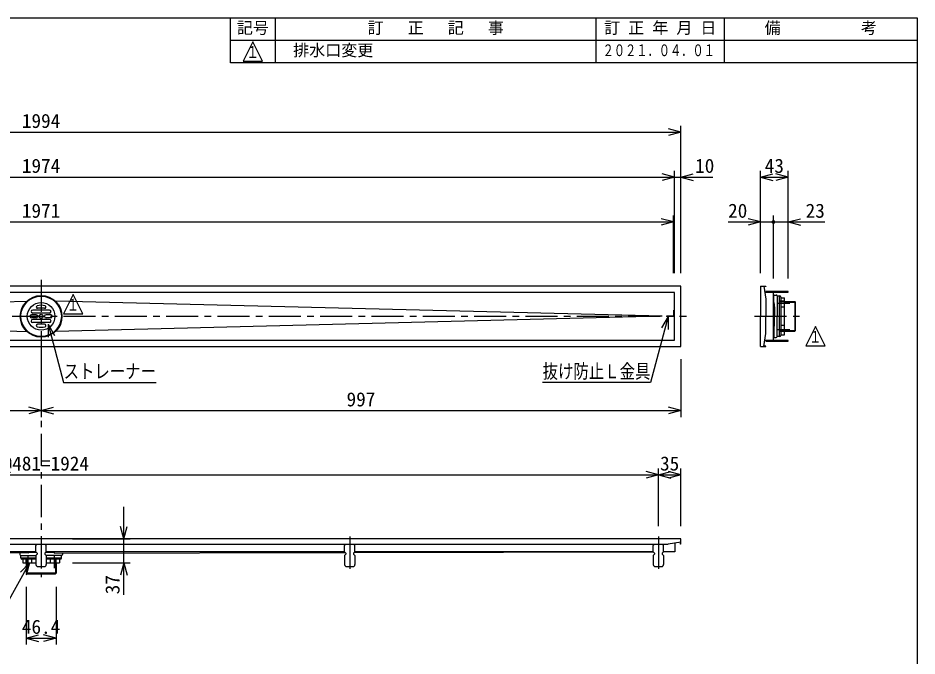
# Model space of a CAD drawing. Units: millimetres, scale not verified. Extents: x -1365 to 1365, y -930 to 870.
# Drawn here: x -36 to 1365, y -124 to 870 of the extents above; entities that cross this region are included whole.
import ezdxf
from ezdxf.enums import TextEntityAlignment as Align

# ---------------------------------------------------------------- set-up
doc = ezdxf.new("R2010")
doc.units = ezdxf.units.MM
doc.header["$LTSCALE"] = 10
doc.linetypes.add('CHAIN1', pattern=[8, 5, -1, 1, -1])
doc.linetypes.add('DASHED2', pattern=[3, 2, -1])
for name, color, linetype in [('0-0_計極細', 2, 'Continuous'), ('0-1_計細線', 3, 'Continuous'), ('0-5_寸法線', 7, 'Continuous'), ('0-7_枠細線', 5, 'Continuous'), ('0-8_枠中線', 5, 'Continuous')]:
    doc.layers.add(name, color=color, linetype=linetype)
doc.styles.add('ＭＳ ゴシック', font='')
doc.styles.get('ＭＳ ゴシック').set_extended_font_data('MS Gothic')

msp = doc.modelspace()

# ---------------------------------------------------------------- hatches: boundary and pattern name
at = {"layer": '0-5_寸法線'}
msp.add_hatch(color=256, dxfattribs=at).paths.add_polyline_path([(1144.14, 552, 1), (1138.14, 552, 1)])

# ---------------------------------------------------------------- linework, layer by layer
at = {"layer": '0-0_計極細', "linetype": 'CHAIN1'}
for p, q in [((0, 462.07), (0, -1.63)), ((-1005.17, 405), (1005.86, 405)), ((1111.78, 405), (1190.71, 405)), ((481, 61.64), (481, 6.37)), ((962, 61.64), (962, 6.37))]:
    msp.add_line(p, q, dxfattribs=at)
at = {"layer": '0-0_計極細'}
for p, q in [((1131.14, 442.7), (1131.14, 443.9)), ((1141.14, 442.7), (1141.14, 443.9)), ((1141.94, 425.57), (1141.94, 438.2)), ((1143.14, 442.7), (1143.14, 443.9)), ((1145.14, 442.7), (1145.14, 443.9)), ((1147.14, 442.7), (1147.14, 443.9)), ((1161.14, 442.7), (1161.14, 443.9)), ((-61.46, 427.67), (-22.28, 428.77)), ((968, 405), (22.28, 428.77)), ((1141.15, 427.43), (1141.32, 427.34)), ((1141.32, 427.34), (1141.5, 427.09)), ((1141.5, 427.09), (1141.67, 426.66)), ((1141.67, 426.66), (1141.83, 426.07)), ((1141.83, 426.07), (1141.99, 425.32)), ((1142.3, 423.36), (1142.43, 422.16)), ((1142.43, 422.16), (1142.56, 420.84)), ((1142.56, 420.84), (1142.68, 419.39)), ((1158.34, 428.5), (1150.84, 428.5)), ((1150.84, 428.5), (1151.84, 427.5)), ((1157.34, 427.5), (1151.84, 427.5)), ((1158.34, 428.5), (1157.34, 427.5)), ((1158.34, 427.2), (1175.64, 427.2)), ((1174.64, 428.2), (1174.64, 381.8)), ((1142.68, 419.39), (1142.79, 417.83)), ((1142.79, 417.83), (1142.88, 416.18)), ((1142.88, 416.18), (1142.96, 414.44)), ((1142.96, 414.44), (1143.03, 412.62)), ((1143.03, 412.62), (1143.08, 410.75)), ((1143.08, 410.75), (1143.12, 408.83)), ((1143.12, 408.83), (1143.14, 406.89)), ((1143.14, 406.89), (1143.15, 404.93)), ((968, 405), (22.28, 381.23)), ((977, 404.5), (977, 405.5)), ((1142.79, 392.17), (1142.88, 393.82)), ((1142.88, 393.82), (1142.96, 395.56)), ((1142.96, 395.56), (1143.03, 397.38)), ((1143.03, 397.38), (1143.08, 399.25)), ((1143.08, 399.25), (1143.12, 401.17)), ((1143.12, 401.17), (1143.14, 403.11)), ((1143.14, 403.11), (1143.15, 405.07)), ((-53.62, 382.11), (-22.28, 381.23)), ((1141.15, 382.57), (1141.32, 382.66)), ((1141.32, 382.66), (1141.5, 382.91)), ((1141.5, 382.91), (1141.67, 383.34)), ((1141.67, 383.34), (1141.83, 383.93)), ((1141.83, 383.93), (1141.99, 384.68)), ((1141.94, 384.43), (1141.94, 371.8)), ((1141.99, 384.68), (1142.15, 385.59)), ((1142.15, 385.59), (1142.3, 386.64)), ((1142.3, 386.64), (1142.43, 387.84)), ((1142.43, 387.84), (1142.56, 389.16)), ((1142.56, 389.16), (1142.68, 390.61)), ((1142.68, 390.61), (1142.79, 392.17)), ((1150.84, 381.5), (1151.84, 382.5)), ((1158.34, 381.5), (1150.84, 381.5)), ((1157.34, 382.5), (1151.84, 382.5)), ((1158.34, 381.5), (1157.34, 382.5)), ((1158.34, 382.8), (1175.64, 382.8)), ((1131.14, 366.1), (1131.14, 367.3)), ((1141.14, 366.1), (1141.14, 367.3)), ((1143.14, 366.1), (1143.14, 367.3)), ((1145.14, 366.1), (1145.14, 367.3)), ((1147.14, 366.1), (1147.14, 367.3)), ((1161.14, 366.1), (1161.14, 367.3)), ((-23.5, 20.8), (-23.5, 28.3)), ((-23.5, 28.3), (-22.5, 27.3)), ((-20.31, 37.2), (-7.2, 37.2)), ((7.2, 37.2), (20.31, 37.2)), ((23.5, 28.3), (22.5, 27.3)), ((23.5, 20.8), (23.5, 28.3)), ((-23.5, 20.8), (-22.5, 21.8)), ((-22.5, 21.8), (-22.5, 27.3)), ((-22.2, 20.8), (-22.2, 3.5)), ((22.2, 20.8), (22.2, 3.5)), ((22.5, 21.8), (22.5, 27.3)), ((23.5, 20.8), (22.5, 21.8)), ((23.2, 4.5), (-23.2, 4.5))]:
    msp.add_line(p, q, dxfattribs=at)
at = {"layer": '0-0_計極細', "linetype": 'DASHED2'}
for p, q in [((1146.84, 425.5), (1175.64, 425.5)), ((1146.84, 384.5), (1175.64, 384.5)), ((-20.5, 32.3), (-20.5, 3.5)), ((20.5, 32.3), (20.5, 3.5))]:
    msp.add_line(p, q, dxfattribs=at)
at = {"layer": '0-0_計極細'}
msp.add_lwpolyline([(1141.99, 425.32), (1142.15, 424.41), (1142.3, 423.36)], dxfattribs=at)
at = {"layer": '0-1_計細線'}
for p, q in [((1121.14, 452), (1121.14, 405)), ((1121.14, 452), (1129.14, 452)), ((1126.14, 452), (1129.14, 431.84)), ((1129.14, 451.3), (1126.25, 451.3)), ((1129.14, 452), (1129.14, 451.3)), ((1129.14, 442.7), (1127.53, 442.7)), ((1141.94, 438.2), (1145.34, 438.2)), ((1146.84, 436.7), (1146.84, 405)), ((1150.84, 436.5), (1146.84, 436.5)), ((1150.84, 373.3), (1150.84, 436.7)), ((1152.64, 434.9), (1152.64, 375.1)), ((1129.14, 431.84), (1129.14, 405)), ((1152.64, 433.75), (1158.34, 433.75)), ((1158.34, 376.25), (1158.34, 433.75)), ((1158.34, 428.2), (1174.64, 428.2)), ((1175.64, 427.2), (1174.64, 428.2)), ((1175.64, 382.8), (1175.64, 427.2)), ((-7.7, 407.35), (-15, 407.35)), ((13.15, 414.75), (-13.15, 414.75)), ((13.15, 410.05), (-13.15, 410.05)), ((5.5, 417.45), (-5.5, 417.45)), ((15, 407.35), (7.7, 407.35)), ((986, 414.5), (987, 414.5)), ((986, 405.5), (986, 414.5)), ((1158.34, 419.38), (1152.64, 419.38)), ((-7.7, 402.65), (-15, 402.65)), ((13.15, 399.95), (-13.15, 399.95)), ((13.15, 395.25), (-13.15, 395.25)), ((5.5, 392.55), (-5.5, 392.55)), ((15, 402.65), (7.7, 402.65)), ((986, 404.5), (975, 404.5)), ((1121.14, 358), (1121.14, 405)), ((1129.14, 378.16), (1129.14, 405)), ((1146.84, 373.3), (1146.84, 405)), ((1158.34, 390.62), (1152.64, 390.62)), ((1158.34, 381.8), (1174.64, 381.8)), ((1175.64, 382.8), (1174.64, 381.8)), ((1126.14, 358), (1129.14, 378.16)), ((1129.14, 367.3), (1127.53, 367.3)), ((1141.94, 371.8), (1145.34, 371.8)), ((1150.84, 373.5), (1146.84, 373.5)), ((1152.64, 376.25), (1158.34, 376.25)), ((1121.14, 358), (1129.14, 358)), ((1129.14, 358.7), (1126.25, 358.7)), ((1129.14, 358), (1129.14, 358.7)), ((-977, 50), (977, 50)), ((-6, 50), (-8, 48)), ((-8, 38), (-8, 48)), ((8, 48), (6, 50)), ((8, 38), (8, 48)), ((475, 50), (473, 48)), ((473, 38), (473, 48)), ((489, 48), (487, 50)), ((489, 38), (489, 48)), ((956, 50), (954, 48)), ((954, 38), (954, 48)), ((970, 48), (968, 50)), ((970, 38), (970, 48)), ((996.98, 52.99), (977, 50)), ((987.7, 51.6), (987.7, 38)), ((996.3, 50), (996.3, 52.89)), ((997, 50), (996.3, 50)), ((-20.31, 36.02), (-474.03, 36.96)), ((-8, 38), (-473, 38)), ((-33.2, 36.07), (-33.2, 33.8)), ((-31.7, 32.3), (-7.7, 32.3)), ((-31.7, 28.3), (-8, 28.3)), ((-31.5, 28.3), (-31.5, 32.3)), ((-20.31, 38), (-20.31, 36.02)), ((-8, 38), (-6, 36)), ((-6, 34), (-8, 32)), ((-8, 32), (-8, 18)), ((-6, 36), (-6, 34)), ((8, 38), (6, 36)), ((6, 36), (6, 34)), ((6, 34), (8, 32)), ((31.7, 32.3), (7.7, 32.3)), ((473, 38), (8, 38)), ((8, 32), (8, 18)), ((8, 28.3), (31.7, 28.3)), ((20.31, 38), (20.31, 36.02)), ((20.31, 36.02), (474.04, 36.96)), ((31.5, 28.3), (31.5, 32.3)), ((33.2, 36.07), (33.2, 33.8)), ((473, 38), (475, 36)), ((475, 34), (473, 32)), ((473, 32), (473, 18)), ((475, 36), (475, 34)), ((489, 38), (487, 36)), ((487, 36), (487, 34)), ((487, 34), (489, 32)), ((487.96, 36.99), (954.05, 37.95)), ((954, 38), (489, 38)), ((489, 32), (489, 18)), ((954, 38), (956, 36)), ((956, 34), (954, 32)), ((954, 32), (954, 18)), ((956, 36), (956, 34)), ((970, 38), (968, 36)), ((968, 36), (968, 34)), ((968, 34), (970, 32)), ((987.7, 38), (970, 38)), ((970, 32), (970, 18)), ((-8, 26.5), (-29.9, 26.5)), ((-28.75, 26.5), (-28.75, 20.8)), ((-28.75, 20.8), (-8, 20.8)), ((-23.2, 20.8), (-23.2, 4.5)), ((-14.38, 20.8), (-14.38, 26.5)), ((-5, 15), (5, 15)), ((29.9, 26.5), (8, 26.5)), ((8, 20.8), (28.75, 20.8)), ((14.37, 20.8), (14.37, 26.5)), ((23.2, 20.8), (23.2, 4.5)), ((28.75, 26.5), (28.75, 20.8)), ((476, 15), (486, 15)), ((957, 15), (967, 15)), ((-22.2, 3.5), (-23.2, 4.5)), ((-22.2, 3.5), (22.2, 3.5)), ((22.2, 3.5), (23.2, 4.5))]:
    msp.add_line(p, q, dxfattribs=at)
for points in [[(997, 358), (997, 452), (-997, 452), (-997, 358)], [(-987, 442), (-987, 368), (987, 368), (987, 442)], [(1129.14, 443.9), (1129.14, 442.7), (1164.14, 442.7), (1164.14, 443.9)], [(1129.14, 367.3), (1129.14, 366.1), (1164.14, 366.1), (1164.14, 367.3)]]:
    msp.add_lwpolyline(points, close=True, dxfattribs=at)
for points in [[(1129.14, 367.3), (1141.14, 367.3), (1141.14, 442.7), (1129.14, 442.7)], [(975, 404.5), (975, 405.5), (986, 405.5)], [(997, 50), (997, 58), (-997, 58)]]:
    msp.add_lwpolyline(points, dxfattribs=at)
for radius in [32.5, 31.5, 21.5, 3.1]:
    msp.add_circle((0, 405), radius, dxfattribs=at)
for centre, radius, start, end in [((1141.94, 439), 0.8, 180, 270), ((1145.34, 436.7), 1.5, 0, 90), ((1150.84, 434.9), 1.8, 0, 90), ((-5.5, 419.45), 2, 108.40042, 270), ((0, 398.32), 23.83, 75.09095, 104.90905), ((5.5, 419.45), 2, 270, 71.59958), ((-15, 405), 2.35, 90, 180), ((-13.15, 412.4), 2.35, 90, 180), ((-13.15, 412.4), 2.35, 180, 270), ((-7.7, 405), 2.35, 0, 90), ((7.7, 405), 2.35, 90, 180), ((13.15, 412.4), 2.35, 0, 90), ((13.15, 412.4), 2.35, 270, 360), ((15, 405), 2.35, 0, 90), ((-15, 405), 2.35, 180, 270), ((-13.15, 397.6), 2.35, 90, 180), ((-13.15, 397.6), 2.35, 180, 270), ((-7.7, 405), 2.35, 270, 360), ((-5.5, 390.55), 2, 90, 251.59958), ((7.7, 405), 2.35, 180, 270), ((5.5, 390.55), 2, 288.40042, 90), ((13.15, 397.6), 2.35, 0, 90), ((13.15, 397.6), 2.35, 270, 360), ((15, 405), 2.35, 270, 360), ((986, 405.5), 1, 270, 360), ((0, 411.68), 23.83, 255.09095, 284.90905), ((1141.94, 371), 0.8, 90, 180), ((1145.34, 373.3), 1.5, 270, 360), ((1150.84, 375.1), 1.8, 270, 360), ((-31.7, 33.8), 1.5, 180, 270), ((-31.7, 33.8), 1.5, 180, 270), ((-29.9, 28.3), 1.8, 180, 270), ((29.9, 28.3), 1.8, 270, 360), ((31.7, 33.8), 1.5, 270, 360), ((31.7, 33.8), 1.5, 270, 360), ((-5, 18), 3, 180, 270), ((5, 18), 3, 270, 360), ((476, 18), 3, 180, 270), ((486, 18), 3, 270, 360), ((957, 18), 3, 180, 270), ((967, 18), 3, 270, 360)]:
    msp.add_arc(centre, radius, start, end, dxfattribs=at)
at = {"layer": '0-5_寸法線'}
for p, q in [((997, 472), (997, 702)), ((-997, 692), (997, 692)), ((997, 692), (977.68, 697.18)), ((997, 692), (977.68, 686.82)), ((987, 472), (987, 632)), ((997, 472), (997, 632)), ((1121.14, 472), (1121.14, 632)), ((1164.14, 464.9), (1164.14, 632)), ((-987, 622), (987, 622)), ((987, 622), (967.68, 627.18)), ((987, 622), (967.68, 616.82)), ((987, 622), (1047, 622)), ((997, 622), (1016.32, 627.18)), ((997, 622), (1016.32, 616.82)), ((1121.14, 622), (1140.46, 627.18)), ((1121.14, 622), (1140.46, 616.82)), ((1121.14, 622), (1164.14, 622)), ((1164.14, 622), (1144.82, 627.18)), ((1164.14, 622), (1144.82, 616.82)), ((985.5, 472), (985.5, 562)), ((1121.14, 472), (1121.14, 562)), ((1141.14, 463.9), (1141.14, 562)), ((1164.14, 463.9), (1164.14, 562)), ((-985.5, 552), (985.5, 552)), ((985.5, 552), (966.18, 557.18)), ((985.5, 552), (966.18, 546.82)), ((1070.59, 552), (1141.14, 552)), ((1121.14, 552), (1101.82, 557.18)), ((1121.14, 552), (1101.82, 546.82)), ((1141.14, 552), (1221.39, 552)), ((1164.14, 552), (1183.46, 557.18)), ((1164.14, 552), (1183.46, 546.82)), ((10.85, 392.54), (10.83, 372.54)), ((10.85, 392.54), (20.83, 375.21)), ((976.99, 404.5), (967.01, 387.17)), ((976.99, 404.5), (977.01, 384.5)), ((0, 338), (0, 248)), ((997, 338), (997, 248)), ((-997, 258), (0, 258)), ((0, 258), (-19.32, 263.18)), ((0, 258), (-19.32, 252.82)), ((0, 258), (19.32, 263.18)), ((0, 258), (19.32, 252.82)), ((0, 258), (997, 258)), ((997, 258), (977.68, 263.18)), ((997, 258), (977.68, 252.82)), ((-962, 158), (962, 158)), ((962, 158), (942.68, 163.18)), ((962, 158), (942.68, 152.82)), ((962, 78), (962, 168)), ((962, 158), (981.32, 163.18)), ((962, 158), (981.32, 152.82)), ((962, 158), (997, 158)), ((997, 158), (977.68, 163.18)), ((997, 158), (977.68, 152.82)), ((997, 78), (997, 168)), ((128.75, -29.2), (128.75, 108)), ((128.75, 58), (123.57, 77.32)), ((128.75, 58), (133.93, 77.32)), ((48.75, 58), (138.75, 58)), ((-18.37, 20.8), (-32.23, 6.38)), ((-18.37, 20.8), (-23.16, 1.38)), ((48.75, 20.8), (138.75, 20.8)), ((128.75, 20.8), (123.57, 1.48)), ((128.75, 20.8), (133.93, 1.48)), ((-23.2, -16.5), (-23.2, -106.5)), ((23.2, -16.5), (23.2, -106.5)), ((-23.2, -96.5), (-3.88, -91.32)), ((-23.2, -96.5), (-3.88, -101.68)), ((-23.2, -96.5), (23.2, -96.5)), ((23.2, -96.5), (3.88, -91.32)), ((23.2, -96.5), (3.88, -101.68))]:
    msp.add_line(p, q, dxfattribs=at)
for points in [[(10.85, 392.54), (35.09, 301.74), (179.09, 301.74)], [(976.99, 404.5), (949.56, 301.74), (781.56, 301.74)], [(-18.37, 20.8), (-55.72, -47.01), (-127.72, -47.01)]]:
    msp.add_lwpolyline(points, dxfattribs=at)
at = {"layer": '0-7_枠細線'}
for p, q in [((295, 800), (295, 870)), ((365, 800), (365, 870)), ((865, 800), (865, 870)), ((1065, 800), (1065, 870)), ((1365, 835), (295, 835)), ((330, 832.88), (315, 802.88)), ((345, 802.88), (330, 832.88)), ((1365, 800), (295, 800)), ((315, 802.88), (345, 802.88)), ((50, 438.99), (35, 408.99)), ((65, 408.99), (50, 438.99)), ((35, 408.99), (65, 408.99)), ((1206.81, 388.96), (1191.81, 358.96)), ((1221.81, 358.96), (1206.81, 388.96)), ((1191.81, 358.96), (1221.81, 358.96))]:
    msp.add_line(p, q, dxfattribs=at)
at = {"layer": '0-8_枠中線'}
msp.add_lwpolyline([(-1365, -930), (-1365, 870), (1365, 870), (1365, -930)], close=True, dxfattribs=at)

# ---------------------------------------------------------------- texts
at = {"layer": '0-5_寸法線', "style": 'ＭＳ ゴシック'}
for s, p in [('1994', (-30, 692)), ('1974', (-30, 622)), ('10', (1019.18, 622)), ('43', (1127.64, 622)), ('1971', (-30, 552)), ('20', (1070.59, 552)), ('23', (1191.39, 552)), ('997', (476, 258)), ('4@481=1924', (-75, 158)), ('35', (964.5, 158)), ('46.4', (-30, -96.5))]:
    msp.add_text(s, height=21.99, dxfattribs=at).set_placement(p, align=Align.BOTTOM_LEFT)
at = {"layer": '0-5_寸法線', "style": 'ＭＳ ゴシック', "width": 0.8}
for s, p in [('ストレーナー', (35.09, 301.74)), ('抜け防止Ｌ金具', (781.56, 301.74))]:
    msp.add_text(s, height=21.99, dxfattribs=at).set_placement(p, align=Align.BOTTOM_LEFT)
at = {"layer": '0-5_寸法線', "style": 'ＭＳ ゴシック'}
msp.add_text('37', height=21.99, rotation=90, dxfattribs=at).set_placement((128.75, -28.32), align=Align.BOTTOM_LEFT)
at = {"layer": '0-7_枠細線', "style": 'ＭＳ ゴシック'}
for s, p in [('記号', (305, 840)), ('訂\u3000 正\u3000 記\u3000 事', (508.75, 840)), ('訂 正 年 月 日', (877.5, 840)), ('備\u3000\u3000\u3000\u3000\u3000考', (1127.5, 840)), ('排水口変更', (392.7, 805))]:
    msp.add_text(s, height=18.33, dxfattribs=at).set_placement(p, align=Align.BOTTOM_LEFT)
for s, width, p in [('２０２１．０４．０１', 0.7, (875, 805)), ('１', 0.8, (319.73, 802.27)), ('１', 0.8, (39.73, 408.38)), ('１', 0.8, (1196.54, 358.35))]:
    msp.add_text(s, height=18.33, dxfattribs=dict(at, width=width)).set_placement(p, align=Align.BOTTOM_LEFT)

doc.saveas('drawing.dxf')
